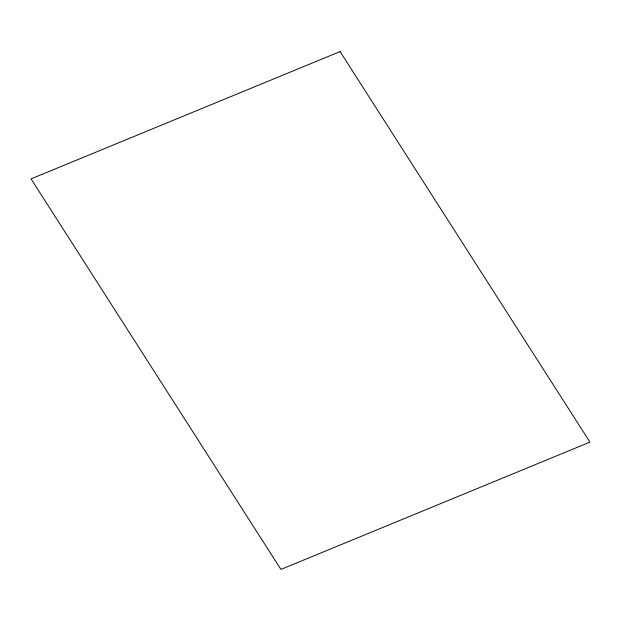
<?xml version="1.0" encoding="UTF-8"?>
<svg xmlns="http://www.w3.org/2000/svg" width="621" height="621" viewBox="0 0 621 621"><rect width="100%" height="100%" fill="white"/><g stroke="black" fill="none" stroke-linecap="round" stroke-linejoin="round"><path stroke-width="0.93" d="M340.083 51.582L31.05 178.887L280.917 569.418L589.95 442.113L340.083 51.582"/></g></svg>
